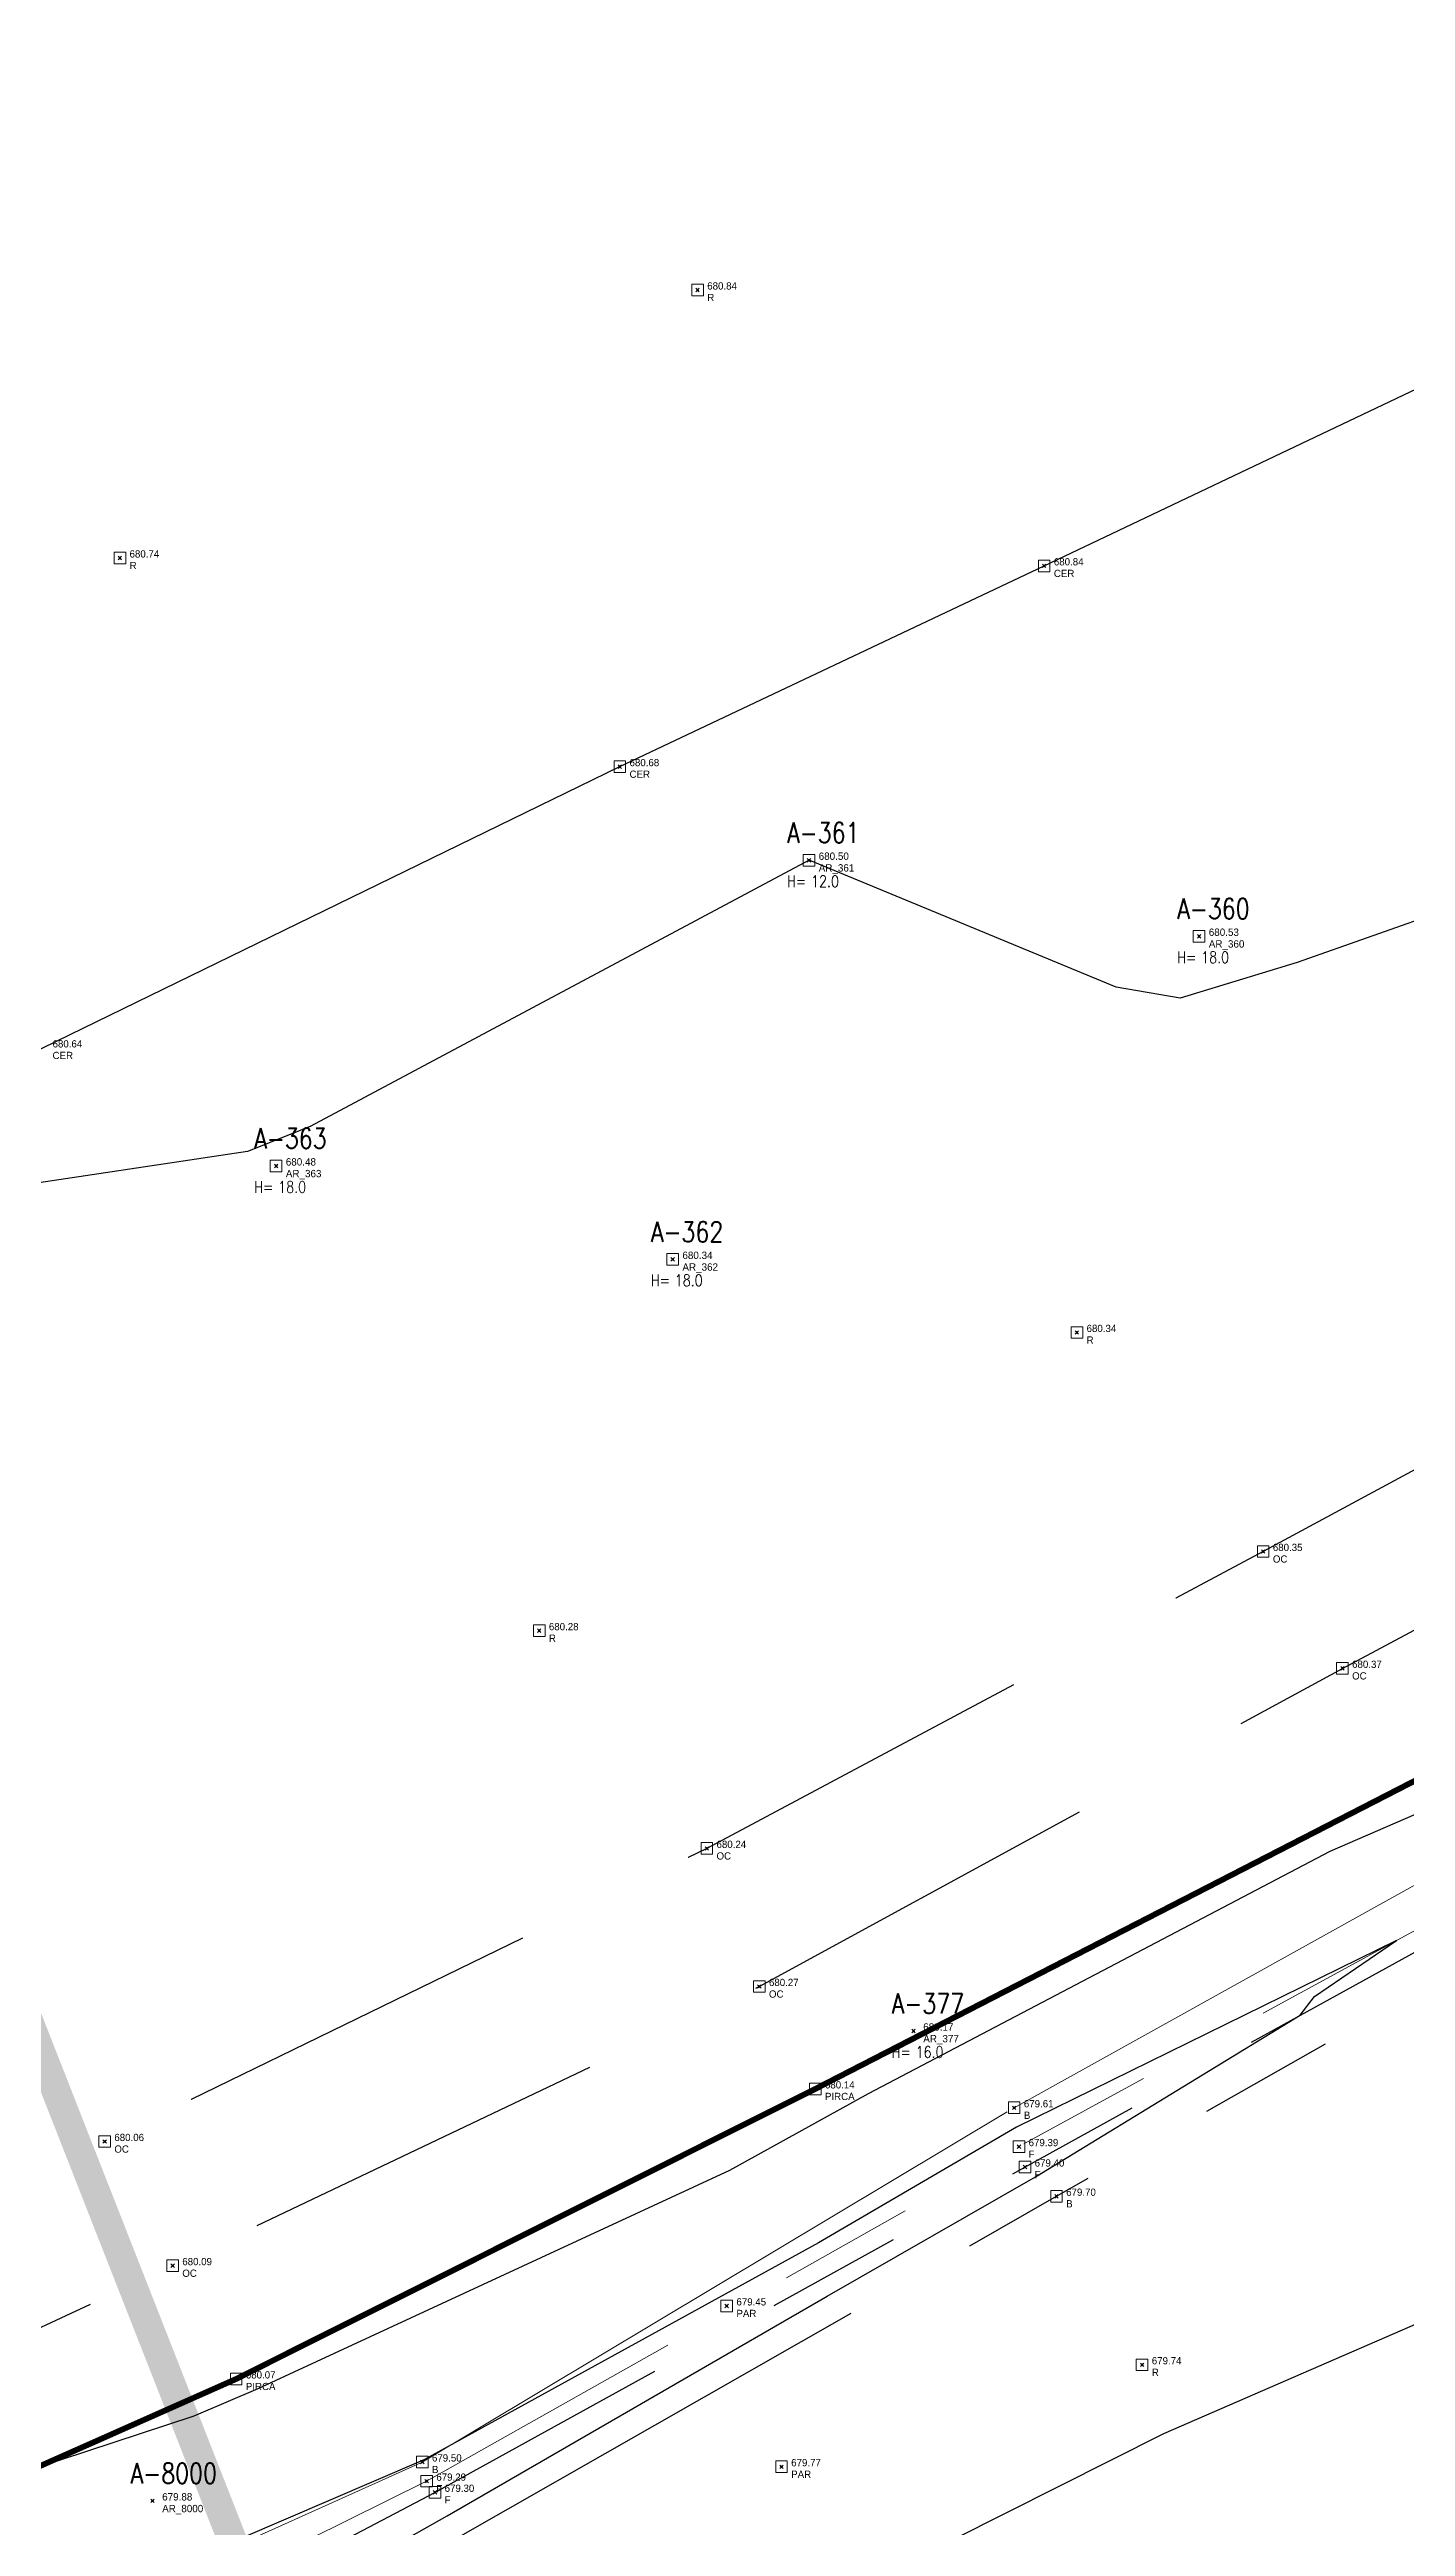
# Model space of a CAD drawing. Extents: x 350769 to 354978, y 6304672 to 6307963.
# Drawn here: x 352472.94 to 352496.31, y 6305903.38 to 6305946.09 of the extents above; entities that cross this region are included whole.
import ezdxf

# ---------------------------------------------------------------- set-up
doc = ezdxf.new("R2010")
doc.units = 0
doc.header["$PDMODE"] = 35
doc.header["$PDSIZE"] = 0.03
for name, pattern in [('CONTINUOS', [0]), ('DASHDOT', [1, 0.5, -0.25, 0, -0.25]), ('HIDDEN', [9.525, 6.35, -3.175]), ('PHANTOM', [23.5, 11.75, -2.35, 2.35, -2.35, 2.35, -2.35])]:
    doc.linetypes.add(name, pattern=pattern)
doc.layers.get('0').update_dxf_attribs({"linetype": 'CONTINUOUS'})
doc.layers.get('Defpoints').update_dxf_attribs({"linetype": 'CONTINUOUS'})
for name, color, linetype in [('02_Geo ext_Acotamiento', 7, 'CONTINUOUS'), ('03_Pav ext_Vereda HC', 42, 'CONTINUOUS'), ('03_S2_Pav ext_Borde vereda', 7, 'CONTINUOUS'), ('1-ARBOL H1', 7, 'CONTINUOUS'), ('1-ARBOL H2', 1, 'CONTINUOUS'), ('1-ARBOL H3', 241, 'CONTINUOUS'), ('1-ARBOL NOMBRE', 3, 'CONTINUOUS'), ('1-ARBOL PTO', 7, 'CONTINUOUS'), ('1-CAMINO DE TIERRA', 252, 'HIDDEN'), ('1-CANAL', 150, 'PHANTOM'), ('1-CERCO', 252, 'CERCO_LINE'), ('1-PIRCA', 252, 'CONTINUOUS'), ('3-CANAL FDO', 141, 'PHANTOM'), ('C-TINN', 5, 'CONTINUOUS'), ('C-TOPO-MAJR', 9, 'CONTINUOUS'), ('C-TOPO-MINR', 8, 'CONTINUOUS'), ('V-NODE-TEXT DIC 2012', 31, 'CONTINUOUS')]:
    doc.layers.add(name, color=color, linetype=linetype)
doc.layers.add('0_ASD_LINEA OFICIAL', color=253, linetype='DASHDOT', lineweight=20)
doc.layers.add('0_ASD_TOPOGRAFIA_ELEMENTOS', color=9, linetype='CONTINUOS', lineweight=5, true_color=0xbdbdbd)
doc.styles.add('ROMANS', font='romans.shx', dxfattribs={"width": 0.65})
doc.linetypes.add('CERCO_LINE', pattern='A,0.5,-0.2,[" X ",STANDARD,S=0.1,R=0,X=-0.1,Y=-0.05],-0.25', length=0.95)
doc.dimstyles.new('Principal', dxfattribs={"dimscale": 0, "dimtxt": 2, "dimasz": 2, "dimexe": 1, "dimexo": 1, "dimtad": 1, "dimrnd": 0.05, "dimzin": 1, "dimtxsty": 'ROMANS', "dimcen": 2.5, "dimclrt": 2, "dimaunit": 2, "dimadec": 0, "dimazin": 0, "dimtfac": 1, "dimtmove": 0, "dimatfit": 3, "dimfxl": 1, "dimfxlon": 1, "dimarcsym": 0})

# ---------------------------------------------------------------- blocks, each defined once
blk = doc.blocks.new('*D1236')
at = {"layer": '02_Geo ext_Acotamiento', "color": 0, "lineweight": -2, "transparency": 16777216}
blk.add_line((352474.045, 6305972.496), (352473.119, 6305978.179), dxfattribs=at)
at = {"layer": '02_Geo ext_Acotamiento', "color": 0, "transparency": 16777216}
blk.add_solid([(352473.283, 6305978.206), (352472.954, 6305978.153), (352472.958, 6305979.166)], dxfattribs=at)
at = {"layer": 'Defpoints', "color": 0, "transparency": 16777216}
for p in [(352472.958, 6305979.166), (352596.042, 6305224.025)]:
    blk.add_point(p, dxfattribs=at)
at = {"layer": '02_Geo ext_Acotamiento', "color": 2, "transparency": 16777216, "insert": (352474.582, 6305974.845), "char_height": 1, "attachment_point": 5, "rotation": 279.2575, "style": 'ROMANS'}
blk.add_mtext('R765,10', dxfattribs=at)
blk = doc.blocks.new('A$C27410629')
at = {"true_color": 0x136734, "transparency": 33554559}
h = blk.add_hatch(dxfattribs=at)
h.set_pattern_fill('ANSI31', color=116, scale=0.5)
h.set_pattern_definition([(45, (-8759.5625, -519.1036), (-1.12253202, 1.12253202), [])])
h.paths.add_polyline_path([(137.507, 1252.464, 0.117627), (109.815, 1254.194, 0.066925), (94.445, 1249.334, 0.315349), (64.302, 1196.27, 0.022683), (65.729, 1185.31), (112.36, 1218.953), (153.478, 1161.962), (172.105, 1139.481), (187.958, 1141.808), (193.565, 1120.466), (224.198, 1050.129), (250.62, 989.479), (268.153, 972.735, 0.000007), (291.49, 983.299), (238.195, 1105.634), (205.293, 1181.112), (177.053, 1197.652)])
at = {"layer": '0_ASD_LINEA OFICIAL', "ltscale": 8, "const_width": 0.5}
for points in [[(137.507, 1252.464), (177.053, 1197.652), (205.293, 1181.112), (238.195, 1105.634), (279.387, 1122.912), (245.58, 1209.119)], [(245.58, 1209.119), (279.387, 1122.912), (341.22, 1148.869), (329.815, 1226.935)]]:
    blk.add_lwpolyline(points, dxfattribs=at)
blk.add_lwpolyline([(250.62, 989.479), (268.153, 972.735, 0.000007), (291.49, 983.299), (291.49, 983.299), (238.195, 1105.634), (205.293, 1181.112), (177.053, 1197.652), (137.615, 1252.315)], format="xyb", dxfattribs=at)
blk = doc.blocks.new('*D1281')
at = {"layer": '02_Geo ext_Acotamiento', "color": 0, "lineweight": -2, "transparency": 16777216}
blk.add_line((352488.017, 6305991.643), (352486.313, 6305997.143), dxfattribs=at)
at = {"layer": '02_Geo ext_Acotamiento', "color": 0, "transparency": 16777216}
blk.add_solid([(352486.472, 6305997.192), (352486.154, 6305997.094), (352486.017, 6305998.098)], dxfattribs=at)
at = {"layer": 'Defpoints', "color": 0, "transparency": 16777216}
for p in [(352486.017, 6305998.098), (352516.414, 6305900.001)]:
    blk.add_point(p, dxfattribs=at)
at = {"layer": '02_Geo ext_Acotamiento', "color": 2, "transparency": 16777216, "insert": (352488.224, 6305994.043), "char_height": 1, "attachment_point": 5, "rotation": 287.2165, "style": 'ROMANS'}
blk.add_mtext('R102,70', dxfattribs=at)
blk = doc.blocks.new('TOPOGRAFIA')
at = {"layer": '1-ARBOL H1', "color": 9, "lineweight": 0, "true_color": 0xbdbdbd}
for p in [(390486.028, 6302932.107), (390492.751, 6302930.796), (390476.844, 6302926.836), (390483.679, 6302925.225), (390487.83, 6302911.919)]:
    blk.add_point(p, dxfattribs=at)
at = {"layer": '1-ARBOL PTO', "color": 9, "lineweight": 0, "true_color": 0xbdbdbd}
for p in [(390486.028, 6302932.107), (390492.751, 6302930.796), (390476.844, 6302926.836), (390483.679, 6302925.225), (390487.83, 6302911.919), (390474.713, 6302903.817)]:
    blk.add_point(p, dxfattribs=at)
at = {"layer": '1-CAMINO DE TIERRA', "color": 9, "lineweight": 0, "true_color": 0xbdbdbd, "flags": 128}
blk.add_lwpolyline([(390607.64, 6302979.815), (390595.662, 6302973.801), (390587.194, 6302969.429), (390574.37, 6302962.924), (390567.258, 6302959.232), (390557.997, 6302954.445), (390548.615, 6302949.552), (390540.491, 6302945.203), (390529.098, 6302939.213), (390519.624, 6302934.074), (390511.649, 6302929.898), (390501.487, 6302924.31), (390493.855, 6302920.188), (390484.267, 6302915.068), (390473.889, 6302910.014), (390464.48, 6302905.817), (390455.173, 6302902.087), (390444.191, 6302897.701), (390434.465, 6302893.974), (390425.452, 6302890.572), (390413.92, 6302886.513)], dxfattribs=at)
at = {"layer": '1-CAMINO DE TIERRA', "color": 9, "true_color": 0xbdbdbd, "flags": 128}
blk.add_lwpolyline([(390414.503, 6302884.167), (390426.235, 6302888.284), (390435.455, 6302891.824), (390444.768, 6302895.243), (390456.273, 6302899.776), (390465.133, 6302903.239), (390475.06, 6302907.873), (390485.171, 6302912.687), (390495.221, 6302918.173), (390502.597, 6302922.104), (390512.934, 6302927.772), (390520.597, 6302932.004), (390530.432, 6302937.188), (390541.507, 6302943.044), (390549.796, 6302947.283), (390559.224, 6302952.057), (390568.45, 6302957.205), (390575.349, 6302960.324), (390588.64, 6302967), (390596.838, 6302971.102), (390608.345, 6302976.949)], dxfattribs=at)
at = {"layer": '1-CANAL', "color": 9, "true_color": 0xbdbdbd, "flags": 128}
blk.add_lwpolyline([(390410.425, 6302877.471), (390411.43, 6302878.668), (390417.383, 6302880.527), (390418.627, 6302880.78), (390429.948, 6302884.642), (390440.217, 6302888.095), (390449.414, 6302891.566), (390460.027, 6302895.068), (390470.05, 6302898.48), (390479.987, 6302903.192), (390490.293, 6302909.07), (390498.843, 6302913.912), (390509.936, 6302918.991), (390519.355, 6302923.819), (390527.617, 6302929.369), (390535.896, 6302933.049), (390543.608, 6302937.795), (390559.216, 6302945.658), (390566.769, 6302950.54), (390577.792, 6302956.685), (390589.197, 6302962.296), (390596.716, 6302966.701), (390606.382, 6302970.815)], dxfattribs=at)
at = {"layer": '1-CANAL', "color": 9, "lineweight": 0, "true_color": 0xbdbdbd, "flags": 128}
for points in [[(390489.564, 6302910.596), (390498.4, 6302915.513)], [(390479.363, 6302904.488), (390489.564, 6302910.596)], [(390469.486, 6302900.042), (390479.363, 6302904.488)]]:
    blk.add_lwpolyline(points, dxfattribs=at)
at = {"layer": '1-CERCO', "color": 9, "lineweight": 0, "true_color": 0xbdbdbd, "flags": 128}
blk.add_lwpolyline([(390418.207, 6302903.426), (390423.697, 6302905.654), (390433.742, 6302910.094), (390443.727, 6302914.769), (390453.194, 6302919.316), (390472.824, 6302928.871), (390482.768, 6302933.721), (390490.081, 6302937.183), (390498.839, 6302941.352), (390504.746, 6302944.198), (390514.278, 6302948.789), (390521.621, 6302952.298), (390533.254, 6302957.789), (390545.359, 6302963.341), (390552.381, 6302966.719), (390561.853, 6302971.263), (390571.196, 6302975.978), (390580.579, 6302980.618), (390587.699, 6302984.071)], dxfattribs=at)
at = {"layer": '1-PIRCA', "color": 9, "lineweight": 0, "true_color": 0xbdbdbd, "const_width": 0.1, "flags": 128}
blk.add_lwpolyline([(390531.843, 6302934.909), (390522.243, 6302929.767), (390514.441, 6302925.624), (390503.92, 6302920.131), (390496.563, 6302916.283), (390486.136, 6302910.921), (390476.155, 6302905.92), (390465.748, 6302901.296), (390457.063, 6302897.786), (390445.27, 6302893.476), (390436.09, 6302890.223), (390426.73, 6302887.019), (390417.243, 6302883.669)], dxfattribs=at)
at = {"layer": '3-CANAL FDO', "color": 9, "true_color": 0xbdbdbd, "flags": 128}
blk.add_lwpolyline([(390410.291, 6302874.382), (390410.045, 6302876.002), (390409.921, 6302876.491), (390410.015, 6302877.454), (390410.261, 6302877.634), (390411.408, 6302879.012), (390417.173, 6302880.892), (390418.341, 6302881.327), (390429.641, 6302885.121), (390440.068, 6302888.62), (390449.007, 6302892.011), (390459.544, 6302895.544), (390469.987, 6302898.925), (390479.581, 6302903.965), (390489.75, 6302909.574), (390498.99, 6302914.674), (390509.501, 6302919.669), (390519.234, 6302924.649), (390527.598, 6302929.651), (390535.204, 6302933.735), (390543.553, 6302938.076), (390559.196, 6302946.235), (390566.606, 6302950.922), (390577.734, 6302956.994), (390589.104, 6302962.508), (390596.762, 6302966.908), (390606.237, 6302970.98)], dxfattribs=at)
at = {"layer": '3-CANAL FDO', "color": 9, "lineweight": 0, "true_color": 0xbdbdbd, "flags": 128}
blk.add_lwpolyline([(390407.941, 6302877.27), (390409.017, 6302877.719), (390409.138, 6302877.888), (390411.187, 6302879.377), (390415.9, 6302881.005), (390416.134, 6302881.777), (390416.728, 6302881.895), (390417.024, 6302881.333), (390418.234, 6302881.708), (390429.442, 6302885.472), (390439.95, 6302888.955), (390448.876, 6302892.276), (390459.421, 6302895.901), (390469.693, 6302899.34), (390479.438, 6302904.157), (390489.646, 6302909.926), (390498.837, 6302914.947)], dxfattribs=at)
at = {"layer": 'C-TINN', "color": 9, "linetype": 'Continuous', "lineweight": 0, "true_color": 0xbdbdbd}
for points, elevation in [([(390484.007, 6302941.84), (390484.007, 6302942.04), (390484.207, 6302942.04), (390484.207, 6302941.84), (390484.007, 6302941.84)], 680.835), ([(390474.051, 6302937.219), (390474.051, 6302937.419), (390474.251, 6302937.419), (390474.251, 6302937.219), (390474.051, 6302937.219)], 680.743), ([(390489.981, 6302937.083), (390489.981, 6302937.283), (390490.181, 6302937.283), (390490.181, 6302937.083), (390489.981, 6302937.083)], 680.836), ([(390482.668, 6302933.621), (390482.668, 6302933.821), (390482.868, 6302933.821), (390482.868, 6302933.621), (390482.668, 6302933.621)], 680.683), ([(390485.928, 6302932.007), (390485.928, 6302932.207), (390486.128, 6302932.207), (390486.128, 6302932.007), (390485.928, 6302932.007)], 680.5), ([(390492.651, 6302930.696), (390492.651, 6302930.896), (390492.851, 6302930.896), (390492.851, 6302930.696), (390492.651, 6302930.696)], 680.53), ([(390476.744, 6302926.736), (390476.744, 6302926.936), (390476.944, 6302926.936), (390476.944, 6302926.736), (390476.744, 6302926.736)], 680.48), ([(390483.579, 6302925.125), (390483.579, 6302925.325), (390483.779, 6302925.325), (390483.779, 6302925.125), (390483.579, 6302925.125)], 680.34), ([(390490.545, 6302923.864), (390490.545, 6302924.064), (390490.745, 6302924.064), (390490.745, 6302923.864), (390490.545, 6302923.864)], 680.338), ([(390493.755, 6302920.088), (390493.755, 6302920.288), (390493.955, 6302920.288), (390493.955, 6302920.088), (390493.755, 6302920.088)], 680.349), ([(390481.278, 6302918.722), (390481.278, 6302918.922), (390481.478, 6302918.922), (390481.478, 6302918.722), (390481.278, 6302918.722)], 680.284), ([(390495.121, 6302918.073), (390495.121, 6302918.273), (390495.321, 6302918.273), (390495.321, 6302918.073), (390495.121, 6302918.073)], 680.367), ([(390484.167, 6302914.968), (390484.167, 6302915.168), (390484.367, 6302915.168), (390484.367, 6302914.968), (390484.167, 6302914.968)], 680.243), ([(390485.071, 6302912.587), (390485.071, 6302912.787), (390485.271, 6302912.787), (390485.271, 6302912.587), (390485.071, 6302912.587)], 680.266), ([(390486.036, 6302910.821), (390486.036, 6302911.021), (390486.236, 6302911.021), (390486.236, 6302910.821), (390486.036, 6302910.821)], 680.141), ([(390489.464, 6302910.496), (390489.464, 6302910.696), (390489.664, 6302910.696), (390489.664, 6302910.496), (390489.464, 6302910.496)], 679.609), ([(390473.789, 6302909.914), (390473.789, 6302910.114), (390473.989, 6302910.114), (390473.989, 6302909.914), (390473.789, 6302909.914)], 680.061), ([(390489.546, 6302909.826), (390489.546, 6302910.026), (390489.746, 6302910.026), (390489.746, 6302909.826), (390489.546, 6302909.826)], 679.391), ([(390489.65, 6302909.474), (390489.65, 6302909.674), (390489.85, 6302909.674), (390489.85, 6302909.474), (390489.65, 6302909.474)], 679.404), ([(390490.193, 6302908.97), (390490.193, 6302909.17), (390490.393, 6302909.17), (390490.393, 6302908.97), (390490.193, 6302908.97)], 679.695), ([(390474.96, 6302907.773), (390474.96, 6302907.973), (390475.16, 6302907.973), (390475.16, 6302907.773), (390474.96, 6302907.773)], 680.087), ([(390484.51, 6302907.079), (390484.51, 6302907.279), (390484.71, 6302907.279), (390484.71, 6302907.079), (390484.51, 6302907.079)], 679.449), ([(390491.669, 6302906.064), (390491.669, 6302906.264), (390491.869, 6302906.264), (390491.869, 6302906.064), (390491.669, 6302906.064)], 679.743), ([(390476.055, 6302905.82), (390476.055, 6302906.02), (390476.255, 6302906.02), (390476.255, 6302905.82), (390476.055, 6302905.82)], 680.067), ([(390479.263, 6302904.388), (390479.263, 6302904.588), (390479.463, 6302904.588), (390479.463, 6302904.388), (390479.263, 6302904.388)], 679.495), ([(390485.454, 6302904.306), (390485.454, 6302904.506), (390485.654, 6302904.506), (390485.654, 6302904.306), (390485.454, 6302904.306)], 679.767), ([(390479.338, 6302904.057), (390479.338, 6302904.257), (390479.538, 6302904.257), (390479.538, 6302904.057), (390479.338, 6302904.057)], 679.287), ([(390479.481, 6302903.865), (390479.481, 6302904.065), (390479.681, 6302904.065), (390479.681, 6302903.865), (390479.481, 6302903.865)], 679.304)]:
    blk.add_lwpolyline(points, dxfattribs=dict(at, elevation=elevation))
for p in [(390484.107, 6302941.94, 680.835), (390474.151, 6302937.319, 680.743), (390490.081, 6302937.183, 680.836), (390482.768, 6302933.721, 680.683), (390486.028, 6302932.107, 680.5), (390492.751, 6302930.796, 680.53), (390476.844, 6302926.836, 680.48), (390483.679, 6302925.225, 680.34), (390490.645, 6302923.964, 680.338), (390493.855, 6302920.188, 680.349), (390481.378, 6302918.822, 680.284), (390495.221, 6302918.173, 680.367), (390484.267, 6302915.068, 680.243), (390485.171, 6302912.687, 680.266), (390486.136, 6302910.921, 680.141), (390489.564, 6302910.596, 679.609), (390473.889, 6302910.014, 680.061), (390489.646, 6302909.926, 679.391), (390489.75, 6302909.574, 679.404), (390490.293, 6302909.07, 679.695), (390475.06, 6302907.873, 680.087), (390484.61, 6302907.179, 679.449), (390491.769, 6302906.164, 679.743), (390476.155, 6302905.92, 680.067), (390479.363, 6302904.488, 679.495), (390485.554, 6302904.406, 679.767), (390479.438, 6302904.157, 679.287), (390479.581, 6302903.965, 679.304)]:
    blk.add_point(p, dxfattribs=at)
at = {"layer": 'C-TOPO-MAJR', "color": 9, "linetype": 'Continuous', "lineweight": -3, "true_color": 0xbdbdbd, "elevation": 680}
blk.add_lwpolyline([(390535.045, 6302934.056), (390527.907, 6302930.551), (390527.358, 6302930.281), (390527.28, 6302930.238), (390519.746, 6302926.341), (390517.894, 6302925.399), (390510.379, 6302921.735), (390509.577, 6302921.372), (390508.965, 6302921.092), (390508.556, 6302920.9), (390508.002, 6302920.635), (390500.469, 6302917.244), (390497.258, 6302915.992), (390495.005, 6302915.017), (390487.045, 6302910.835), (390484.658, 6302909.517), (390476.531, 6302905.752), (390475.426, 6302905.278), (390472.669, 6302904.371)], dxfattribs=at)
at = {"layer": 'C-TOPO-MINR', "color": 9, "linetype": 'Continuous', "lineweight": -3, "true_color": 0xbdbdbd}
for points, elevation in [([(390540.049, 6302938.587), (390533.612, 6302935.109), (390532.305, 6302934.813), (390531.354, 6302934.405), (390528.855, 6302933.309), (390525.904, 6302933.084), (390521.002, 6302931.454), (390519.301, 6302930.661), (390515.488, 6302929.183), (390514.54, 6302930.578), (390514.998, 6302931.652), (390517.041, 6302934.048), (390515.51, 6302936.887), (390510.616, 6302936.188), (390504.068, 6302933.957), (390502.265, 6302933.105), (390494.442, 6302930.345), (390492.422, 6302929.729), (390491.319, 6302929.916), (390486.028, 6302932.107), (390477.428, 6302927.514), (390476.348, 6302927.087), (390470.53, 6302926.212)], 680.5), ([(390540.456, 6302908.189), (390530.564, 6302912.727), (390524.123, 6302915.867), (390521.992, 6302917.078), (390517.172, 6302916.502), (390511.858, 6302913.91), (390510.192, 6302913.189), (390500.619, 6302908.69), (390498.353, 6302907.675), (390492.14, 6302904.975), (390485.778, 6302901.774), (390483.416, 6302900.776), (390481.878, 6302899.943), (390479.443, 6302898.859), (390471.914, 6302896.561)], 679.5), ([(390471.95, 6302896.675), (390473.319, 6302899.685), (390474.018, 6302900.362), (390476.531, 6302901.717), (390479.793, 6302903.561), (390486.342, 6302907.346), (390489.929, 6302909.408), (390491.848, 6302910.575), (390494.494, 6302912.192), (390494.738, 6302912.514), (390496.151, 6302913.48), (390489.605, 6302910.261), (390486.189, 6302908.268), (390479.81, 6302904.756), (390479.415, 6302904.538), (390479.335, 6302904.501), (390469.986, 6302900.483)], 679.5)]:
    blk.add_lwpolyline(points, dxfattribs=dict(at, elevation=elevation))
at = {"layer": 'V-NODE-TEXT DIC 2012', "color": 9, "lineweight": 0, "true_color": 0xbdbdbd}
for p in [(390484.107, 6302941.94), (390474.151, 6302937.319), (390490.081, 6302937.183), (390482.768, 6302933.721), (390486.028, 6302932.107), (390492.751, 6302930.796), (390476.844, 6302926.836), (390483.679, 6302925.225), (390490.645, 6302923.964), (390493.855, 6302920.188), (390481.378, 6302918.822), (390495.221, 6302918.173), (390484.267, 6302915.068), (390485.171, 6302912.687), (390487.83, 6302911.919), (390486.136, 6302910.921), (390489.564, 6302910.596), (390473.889, 6302910.014), (390489.646, 6302909.926), (390489.75, 6302909.574), (390490.293, 6302909.07), (390475.06, 6302907.873), (390484.61, 6302907.179), (390491.769, 6302906.164), (390476.155, 6302905.92), (390479.363, 6302904.488), (390485.554, 6302904.406), (390479.438, 6302904.157), (390479.581, 6302903.965), (390474.713, 6302903.817)]:
    blk.add_point(p, dxfattribs=at)
at = {"layer": '1-ARBOL H2', "color": 9, "lineweight": 0, "true_color": 0xbdbdbd, "style": 'ROMANS', "width": 0.8}
for p in [(390485.651, 6302931.645), (390492.374, 6302930.334), (390476.467, 6302926.374), (390483.302, 6302924.763), (390487.453, 6302911.457)]:
    blk.add_text('H=', height=0.2, dxfattribs=at).set_placement(p)
at = {"layer": '1-ARBOL H3', "color": 9, "lineweight": 0, "true_color": 0xbdbdbd, "style": 'ROMANS', "width": 0.8}
for s, p in [('12.0', (390486.064, 6302931.645)), ('18.0', (390492.787, 6302930.334)), ('18.0', (390476.88, 6302926.374)), ('18.0', (390483.715, 6302924.763)), ('16.0', (390487.866, 6302911.457))]:
    blk.add_text(s, height=0.2, dxfattribs=at).set_placement(p)
at = {"layer": '1-ARBOL NOMBRE', "color": 9, "lineweight": 0, "true_color": 0xbdbdbd, "style": 'ROMANS', "width": 0.8}
for s, p in [('A-361', (390485.651, 6302932.407)), ('A-360', (390492.374, 6302931.096)), ('A-363', (390476.467, 6302927.136)), ('A-362', (390483.302, 6302925.525)), ('A-377', (390487.453, 6302912.219)), ('A-8000', (390474.336, 6302904.117))]:
    blk.add_text(s, height=0.35, dxfattribs=at).set_placement(p)
at = {"layer": 'V-NODE-TEXT DIC 2012', "color": 9, "lineweight": 0, "true_color": 0xbdbdbd}
for s, height, p in [('680.84', 0.125, (390484.274, 6302941.948)), ('R', 0.125, (390484.274, 6302941.748)), ('680.74', 0.125, (390474.318, 6302937.327)), ('680.84', 0.125, (390490.248, 6302937.191)), ('R', 0.125, (390474.318, 6302937.127)), ('CER', 0.125, (390490.248, 6302936.991)), ('680.68', 0.125, (390482.935, 6302933.729)), ('CER', 0.125, (390482.935, 6302933.529)), ('680.50', 0.127, (390486.195, 6302932.114)), ('AR_361', 0.127, (390486.195, 6302931.912)), ('680.53', 0.127, (390492.918, 6302930.803)), ('AR_360', 0.127, (390492.918, 6302930.601)), ('680.64', 0.125, (390472.991, 6302928.879)), ('CER', 0.125, (390472.991, 6302928.679)), ('AR_363', 0.127, (390477.011, 6302926.641)), ('680.48', 0.127, (390477.011, 6302926.843)), ('680.34', 0.127, (390483.846, 6302925.232)), ('AR_362', 0.127, (390483.846, 6302925.03)), ('680.34', 0.125, (390490.812, 6302923.972)), ('R', 0.125, (390490.812, 6302923.772)), ('680.35', 0.125, (390494.022, 6302920.196)), ('OC', 0.125, (390494.022, 6302919.996)), ('680.28', 0.125, (390481.545, 6302918.83)), ('R', 0.125, (390481.545, 6302918.63)), ('680.37', 0.125, (390495.388, 6302918.181)), ('OC', 0.125, (390495.388, 6302917.981)), ('680.24', 0.125, (390484.434, 6302915.076)), ('OC', 0.125, (390484.434, 6302914.876)), ('680.27', 0.125, (390485.338, 6302912.695)), ('OC', 0.125, (390485.338, 6302912.495)), ('AR_377', 0.127, (390487.997, 6302911.724)), ('680.17', 0.127, (390487.997, 6302911.926)), ('680.14', 0.125, (390486.303, 6302910.929)), ('PIRCA', 0.125, (390486.303, 6302910.729)), ('679.61', 0.125, (390489.731, 6302910.604)), ('B', 0.125, (390489.731, 6302910.404)), ('680.06', 0.125, (390474.056, 6302910.022)), ('OC', 0.125, (390474.056, 6302909.822)), ('679.39', 0.125, (390489.813, 6302909.934)), ('F', 0.125, (390489.813, 6302909.734)), ('679.40', 0.125, (390489.917, 6302909.582)), ('F', 0.125, (390489.917, 6302909.382)), ('679.70', 0.125, (390490.46, 6302909.078)), ('B', 0.125, (390490.46, 6302908.878)), ('680.09', 0.125, (390475.227, 6302907.881)), ('OC', 0.125, (390475.227, 6302907.681)), ('679.45', 0.125, (390484.777, 6302907.187)), ('PAR', 0.125, (390484.777, 6302906.987)), ('679.74', 0.125, (390491.936, 6302906.172)), ('R', 0.125, (390491.936, 6302905.972)), ('680.07', 0.125, (390476.322, 6302905.928)), ('PIRCA', 0.125, (390476.322, 6302905.728)), ('679.50', 0.125, (390479.53, 6302904.496)), ('B', 0.125, (390479.53, 6302904.296)), ('679.77', 0.125, (390485.721, 6302904.414)), ('679.88', 0.127, (390474.88, 6302903.824)), ('679.29', 0.125, (390479.605, 6302904.165)), ('F', 0.125, (390479.605, 6302903.965)), ('679.30', 0.125, (390479.748, 6302903.973)), ('PAR', 0.125, (390485.721, 6302904.214)), ('AR_8000', 0.127, (390474.88, 6302903.622)), ('F', 0.125, (390479.748, 6302903.773))]:
    blk.add_text(s, height=height, dxfattribs=at).set_placement(p)

msp = doc.modelspace()

# ---------------------------------------------------------------- hatches: boundary and pattern name
at = {"layer": '03_Pav ext_Vereda HC'}
h = msp.add_hatch(dxfattribs=at)
h.set_pattern_fill('DOTS', color=256, scale=0.2, style=0)
h.paths.add_polyline_path([(352533.778, 6305988.648, 0.001234), (352535.675, 6305989.286), (352535.027, 6305991.179, -0.001237), (352533.136, 6305990.542, -0.02053), (352503.885, 6305981.94), (352503.284, 6305984.518), (352499.404, 6305983.544), (352499.999, 6305980.991, -0.008887), (352487.105, 6305978.156, -0.014555), (352464.628, 6305974.17, -0.00899), (352459.993, 6305973.57), (352460.198, 6305971.581, 0.009019), (352464.921, 6305972.192, 0.014552), (352487.505, 6305976.197, 0.032114)])
h.paths.add_polyline_path([(352453.016, 6305972.984, -0.006801), (352449.483, 6305972.831, -0.009067), (352444.77, 6305972.776), (352444.577, 6305970.777, 0.016383), (352453.222, 6305970.992)])
h.paths.add_polyline_path([(352389.646, 6305991.88, -0.017533), (352376.951, 6305998.315), (352352.153, 6306011.999, 0.044404), (352342.054, 6306016.09, 0.113324), (352314.471, 6306018.047), (352314.936, 6306016.097, -0.157241), (352351.214, 6306010.233), (352375.985, 6305996.564, 0.017506), (352388.785, 6305990.075, -0.01159), (352405.987, 6305981.142, 0.086762), (352437.575, 6305971.093), (352437.767, 6305973.086, -0.086498), (352406.931, 6305982.905, 0.01159)])
h.paths.add_polyline_path([(352298.931, 6306011.292, -0.04077), (352308.087, 6306014.636), (352307.625, 6306016.576, 0.043034), (352297.553, 6306012.855, 0.272225), (352266.143, 6305966.55), (352264.433, 6305966.568, 0.015316), (352263.857, 6305962.574), (352266.03, 6305962.551, 0.021547), (352266.273, 6305957.803, 0.063283), (352273.011, 6305926.495, 0.007704), (352278.126, 6305912.651), (352279.989, 6305913.378, -0.007677), (352274.912, 6305927.117, -0.063391), (352268.265, 6305957.983, -0.318336)])

# ---------------------------------------------------------------- linework, layer by layer
at = {"layer": '1-CAMINO DE TIERRA', "flags": 128}
for points in [[(352607.64, 6305979.815), (352595.662, 6305973.801), (352587.194, 6305969.429), (352574.37, 6305962.924), (352567.258, 6305959.232), (352557.997, 6305954.445), (352548.615, 6305949.552), (352540.491, 6305945.203), (352529.098, 6305939.213), (352519.624, 6305934.074), (352511.649, 6305929.898), (352501.487, 6305924.31), (352493.855, 6305920.188), (352484.267, 6305915.068), (352473.889, 6305910.014), (352464.48, 6305905.817), (352455.173, 6305902.087), (352444.191, 6305897.701), (352434.465, 6305893.974), (352425.452, 6305890.572), (352413.92, 6305886.513)], [(352414.503, 6305884.167), (352426.235, 6305888.284), (352435.455, 6305891.824), (352444.768, 6305895.243), (352456.273, 6305899.776), (352465.133, 6305903.239), (352475.06, 6305907.873), (352485.171, 6305912.687), (352495.221, 6305918.173), (352502.597, 6305922.104), (352512.934, 6305927.772), (352520.597, 6305932.004), (352530.432, 6305937.188), (352541.507, 6305943.044), (352549.796, 6305947.283), (352559.224, 6305952.057), (352568.45, 6305957.205), (352575.349, 6305960.324), (352588.64, 6305967), (352596.838, 6305971.102), (352608.345, 6305976.949)]]:
    msp.add_lwpolyline(points, dxfattribs=at)
at = {"layer": '1-CERCO', "ltscale": 6, "flags": 128}
msp.add_lwpolyline([(352418.207, 6305903.426), (352423.697, 6305905.654), (352433.742, 6305910.094), (352443.727, 6305914.769), (352453.194, 6305919.316), (352472.824, 6305928.871), (352482.768, 6305933.721), (352490.081, 6305937.183), (352498.839, 6305941.352), (352504.746, 6305944.198), (352514.278, 6305948.789), (352521.621, 6305952.298), (352533.254, 6305957.789), (352545.359, 6305963.341), (352552.381, 6305966.719), (352561.853, 6305971.263), (352571.196, 6305975.978), (352580.579, 6305980.618), (352587.699, 6305984.071)], dxfattribs=at)
at = {"layer": '1-PIRCA', "const_width": 0.1, "flags": 128}
msp.add_lwpolyline([(352531.843, 6305934.909), (352522.243, 6305929.767), (352514.441, 6305925.624), (352503.92, 6305920.131), (352496.563, 6305916.283), (352486.136, 6305910.921), (352476.155, 6305905.92), (352465.748, 6305901.296), (352457.063, 6305897.786), (352445.27, 6305893.476), (352436.09, 6305890.223), (352426.73, 6305887.019), (352417.243, 6305883.669)], dxfattribs=at)

# ---------------------------------------------------------------- block references
at = {"layer": '03_S2_Pav ext_Borde vereda', "linetype": 'Continuous'}
msp.add_blockref('A$C27410629', (352203.962, 6304761.714), dxfattribs=at)

# ---------------------------------------------------------------- dimensions: what is measured, and where the dimension line sits
at = {"layer": '02_Geo ext_Acotamiento'}
for center, mpoint, override, picture, middle in [((352516.414, 6305900.001), (352486.017, 6305998.098), {"dimscale": 0, "dimfxl": 0.22}, '*D1281', (352487.357, 6305993.774)), ((352596.042, 6305224.025), (352472.958, 6305979.166), {"dimscale": 0, "dimaunit": 0, "dimfxl": 0.22, "dimarcsym": 1}, '*D1236', (352473.686, 6305974.698))]:
    dim = msp.add_radius_dim(center=center, mpoint=mpoint, dimstyle='Principal', override=override, dxfattribs=at)
    dim.commit()
    dim.dimension.update_dxf_attribs({"geometry": picture, "text_midpoint": middle, "dimtype": 164})

# ---------------------------------------------------------------- next in the draw order: block references
at = {"layer": '0_ASD_TOPOGRAFIA_ELEMENTOS', "color": 30, "true_color": 0xf26507}
msp.add_blockref('TOPOGRAFIA', (-38000, 3000), dxfattribs=at)

doc.saveas('drawing.dxf')
